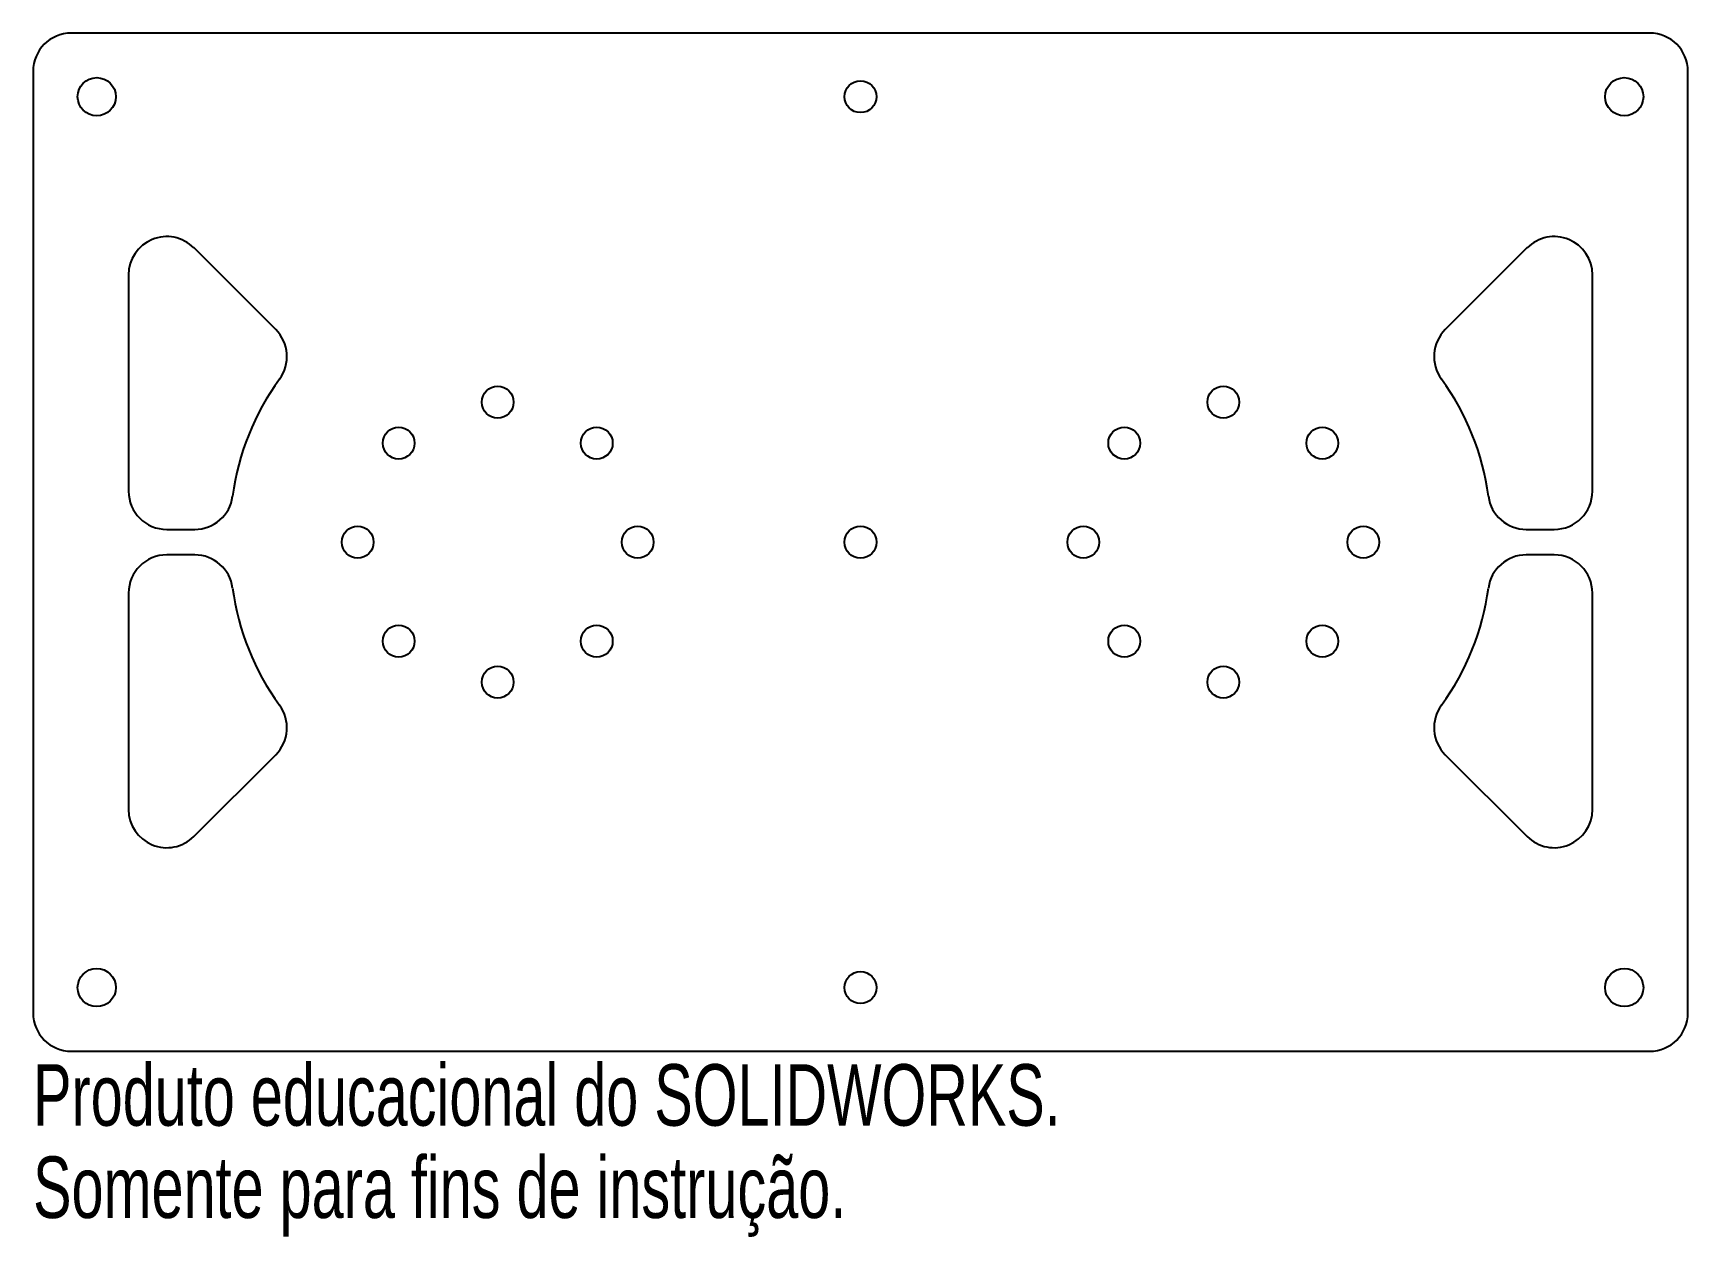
# Model space of a CAD drawing. Header units: millimetres. Extents: x -65 to 65, y -55 to 40.
import ezdxf

# ---------------------------------------------------------------- set-up
doc = ezdxf.new("R2010")
doc.units = ezdxf.units.MM
doc.styles.add('SLDTEXTSTYLE0', font='TXT', dxfattribs={"width": 0.7})

msp = doc.modelspace()

# ---------------------------------------------------------------- linework, layer by layer
at = {"color": 7, "linetype": 'Continuous', "lineweight": 25}
for p, q in [((62, 40), (-62, 40)), ((-65, 37), (-65, -37)), ((65, -37), (65, 37)), ((-45.94, 16.7), (-52.38, 23.14)), ((52.38, 23.14), (45.94, 16.7)), ((-57.5, 21.01), (-57.5, 4)), ((57.5, 4), (57.5, 21.01)), ((-54.5, 1), (-52.3, 1)), ((52.3, 1), (54.5, 1)), ((-52.3, -1), (-54.5, -1)), ((54.5, -1), (52.3, -1)), ((-57.5, -4), (-57.5, -21.01)), ((57.5, -21.01), (57.5, -4)), ((-52.38, -23.14), (-45.94, -16.7)), ((45.94, -16.7), (52.38, -23.14)), ((-62, -40), (62, -40))]:
    msp.add_line(p, q, dxfattribs=at)
for centre, radius in [((-60, 35), 1.5), ((60, 35), 1.5), ((0, 35), 1.25), ((-28.5, 11), 1.25), ((28.5, 11), 1.25), ((-36.28, 7.78), 1.25), ((-20.72, 7.78), 1.25), ((20.72, 7.78), 1.25), ((36.28, 7.78), 1.25), ((-39.5, 0), 1.25), ((-17.5, 0), 1.25), ((0, 0), 1.25), ((17.5, 0), 1.25), ((39.5, 0), 1.25), ((-36.28, -7.78), 1.25), ((-20.72, -7.78), 1.25), ((20.72, -7.78), 1.25), ((36.28, -7.78), 1.25), ((-28.5, -11), 1.25), ((28.5, -11), 1.25), ((-60, -35), 1.5), ((0, -35), 1.25), ((60, -35), 1.5)]:
    msp.add_circle(centre, radius, dxfattribs=at)
for centre, radius, start, end in [((-62, 37), 3, 90, 180), ((62, 37), 3, 0, 90), ((-54.5, 21.01), 3, 45, 180), ((54.5, 21.01), 3, 0, 135), ((-48.06, 14.58), 3, 323.8163, 45), ((48.06, 14.58), 3, 135, 216.1837), ((-29.5, 1), 20, 143.8163, 172.5053), ((29.5, 1), 20, 7.4947, 36.1837), ((-54.5, 4), 3, 180, 270), ((54.5, 4), 3, 270, 0), ((-52.3, 4), 3, 270, 352.5053), ((52.3, 4), 3, 187.4947, 270), ((-54.5, -4), 3, 90, 180), ((-52.3, -4), 3, 7.4947, 90), ((52.3, -4), 3, 90, 172.5053), ((54.5, -4), 3, 0, 90), ((-29.5, -1), 20, 187.4947, 216.1837), ((29.5, -1), 20, 323.8163, 352.5053), ((-48.06, -14.58), 3, 315, 36.1837), ((48.06, -14.58), 3, 143.8163, 225), ((-54.5, -21.01), 3, 180, 315), ((54.5, -21.01), 3, 225, 0), ((-62, -37), 3, 180, 270), ((62, -37), 3, 270, 0)]:
    msp.add_arc(centre, radius, start, end, dxfattribs=at)

# ---------------------------------------------------------------- texts
at = {"color": 7, "linetype": 'Continuous', "char_height": 4.8336, "attachment_point": 1, "style": 'SLDTEXTSTYLE0'}
for s, insert in [('Produto educacional do SOLIDWORKS.', (-65, -41.02)), ('Somente para fins de instrução.', (-65, -48.27))]:
    msp.add_mtext(s, dxfattribs=dict(at, insert=insert))

doc.saveas('drawing.dxf')
